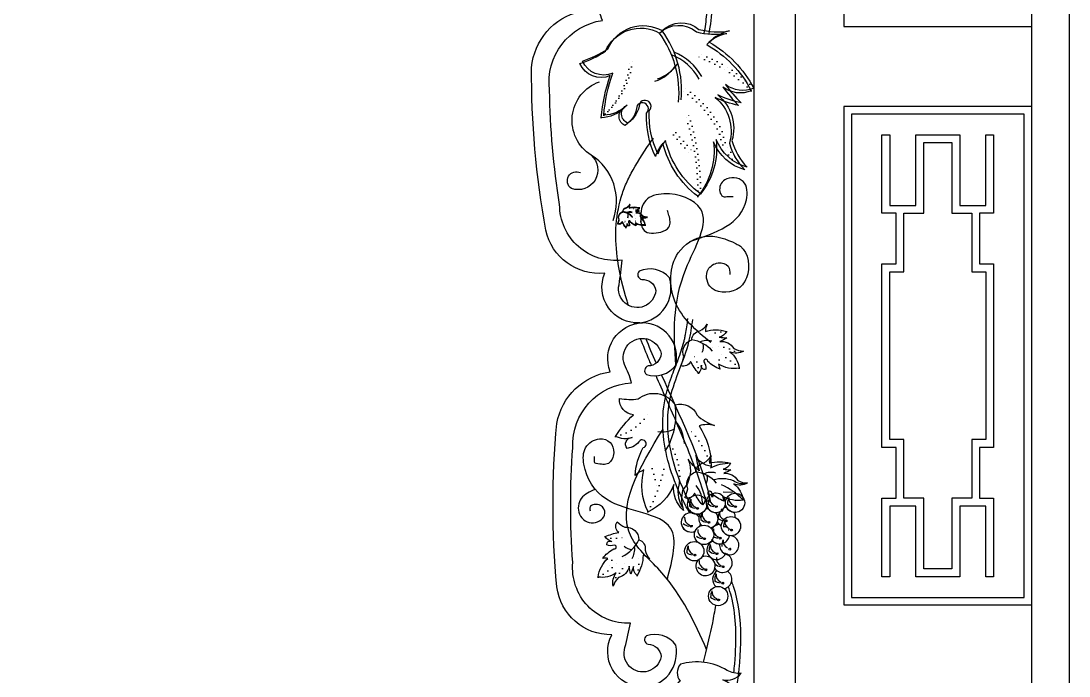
# Model space of a CAD drawing. Extents: x 4107 to 6907, y 781 to 4481.
# Drawn here: x 5507 to 6907, y 1873 to 2748 of the extents above; entities that cross this region are included whole.
import ezdxf

# ---------------------------------------------------------------- set-up
doc = ezdxf.new("R2010")
doc.units = 0
doc.header["$LTSCALE"] = 60
doc.header["$MEASUREMENT"] = 0
doc.linetypes.add('DOT2', pattern=[0.125, 0, -0.125])
for name, color, linetype in [('3', 3, 'CONTINUOUS'), ('4', 4, 'CONTINUOUS'), ('7', 7, 'CONTINUOUS')]:
    doc.layers.add(name, color=color, linetype=linetype)

msp = doc.modelspace()

# ---------------------------------------------------------------- hatches: boundary and pattern name
at = {"layer": '3'}
h = msp.add_hatch(dxfattribs=at)
h.set_pattern_fill('ANGLE', color=256, scale=1.305361, style=0)
h.set_pattern_definition([(180, (7901.678, 1680.747), (4e-15, 9.11795), [6.631235, -2.486713]), (90, (7901.678, 1680.747), (9.11795, -4e-15), [6.631235, -2.486713])])
h.paths.add_polyline_path([(6436.7, 2099.4, 1), (6434.2, 2099.4, 1)])
h = msp.add_hatch(dxfattribs=at)
h.set_pattern_fill('ANGLE', color=256, scale=1.305361, style=0)
h.set_pattern_definition([(180, (7927.4235, 1680.747), (4e-15, 9.11795), [6.631235, -2.486713]), (90, (7927.4235, 1680.747), (9.11795, -4e-15), [6.631235, -2.486713])])
h.paths.add_polyline_path([(6462.5, 2099.4, 1), (6460, 2099.4, 1)])
h = msp.add_hatch(dxfattribs=at)
h.set_pattern_fill('ANGLE', color=256, scale=1.305361, style=0)
h.set_pattern_definition([(180, (7876.649, 1678.453), (4e-15, 9.11795), [6.631235, -2.486713]), (90, (7876.649, 1678.453), (9.11795, -4e-15), [6.631235, -2.486713])])
h.paths.add_polyline_path([(6411.7, 2097.1, 1), (6409.2, 2097.1, 1)])
h = msp.add_hatch(dxfattribs=at)
h.set_pattern_fill('ANGLE', color=256, scale=1.305361, style=0)
h.set_pattern_definition([(180, (7868.323, 1654.605), (4e-15, 9.11795), [6.631235, -2.486713]), (90, (7868.323, 1654.605), (9.11795, -4e-15), [6.631235, -2.486713])])
h.paths.add_polyline_path([(6403.4, 2073.2, 1), (6400.9, 2073.2, 1)])
h = msp.add_hatch(dxfattribs=at)
h.set_pattern_fill('ANGLE', color=256, scale=1.305361, style=0)
h.set_pattern_definition([(180, (7891.647, 1659.806), (4e-15, 9.11795), [6.631235, -2.486713]), (90, (7891.647, 1659.806), (9.11795, -4e-15), [6.631235, -2.486713])])
h.paths.add_polyline_path([(6426.7, 2078.4, 1), (6424.2, 2078.4, 1)])
h = msp.add_hatch(dxfattribs=at)
h.set_pattern_fill('ANGLE', color=256, scale=1.305361, style=0)
h.set_pattern_definition([(180, (7914.7, 1661.8), (4e-15, 9.11795), [6.631235, -2.486713]), (90, (7914.7, 1661.8), (9.11795, -4e-15), [6.631235, -2.486713])])
h.paths.add_polyline_path([(6449.8, 2080.4, 1), (6447.3, 2080.4, 1)])
h = msp.add_hatch(dxfattribs=at)
h.set_pattern_fill('ANGLE', color=256, scale=1.305361, style=0)
h.set_pattern_definition([(180, (7906.859, 1638.718), (4e-15, 9.11795), [6.631235, -2.486713]), (90, (7906.859, 1638.718), (9.11795, -4e-15), [6.631235, -2.486713])])
h.paths.add_polyline_path([(6441.9, 2057.3, 1), (6439.4, 2057.3, 1)])
h = msp.add_hatch(dxfattribs=at)
h.set_pattern_fill('ANGLE', color=256, scale=1.305361, style=0)
h.set_pattern_definition([(180, (7921.906, 1649.627), (4e-15, 9.11795), [6.631235, -2.486713]), (90, (7921.906, 1649.627), (9.11795, -4e-15), [6.631235, -2.486713])])
h.paths.add_polyline_path([(6457, 2068.2, 1), (6454.5, 2068.2, 1)])
h = msp.add_hatch(dxfattribs=at)
h.set_pattern_fill('ANGLE', color=256, scale=1.305361, style=0)
h.set_pattern_definition([(180, (7885.938, 1637.9425), (4e-15, 9.11795), [6.631235, -2.486713]), (90, (7885.938, 1637.9425), (9.11795, -4e-15), [6.631235, -2.486713])])
h.paths.add_polyline_path([(6421, 2056.6, 1), (6418.5, 2056.6, 1)])
h = msp.add_hatch(dxfattribs=at)
h.set_pattern_fill('ANGLE', color=256, scale=1.305361, style=0)
h.set_pattern_definition([(180, (7872.881, 1616.143), (4e-15, 9.11795), [6.631235, -2.486713]), (90, (7872.881, 1616.143), (9.11795, -4e-15), [6.631235, -2.486713])])
h.paths.add_polyline_path([(6407.9, 2034.8, 1), (6405.4, 2034.8, 1)])
h = msp.add_hatch(dxfattribs=at)
h.set_pattern_fill('ANGLE', color=256, scale=1.305361, style=0)
h.set_pattern_definition([(180, (7902.588, 1617.941), (4e-15, 9.11795), [6.631235, -2.486713]), (90, (7902.588, 1617.941), (9.11795, -4e-15), [6.631235, -2.486713])])
h.paths.add_polyline_path([(6437.6, 2036.6, 1), (6435.1, 2036.6, 1)])
h = msp.add_hatch(dxfattribs=at)
h.set_pattern_fill('ANGLE', color=256, scale=1.305361, style=0)
h.set_pattern_definition([(180, (7919.6115, 1624.087), (4e-15, 9.11795), [6.631235, -2.486713]), (90, (7919.6115, 1624.087), (9.11795, -4e-15), [6.631235, -2.486713])])
h.paths.add_polyline_path([(6454.7, 2042.7, 1), (6452.2, 2042.7, 1)])
h = msp.add_hatch(dxfattribs=at)
h.set_pattern_fill('ANGLE', color=256, scale=1.305361, style=0)
h.set_pattern_definition([(180, (7887.863, 1596.462), (4e-15, 9.11795), [6.631235, -2.486713]), (90, (7887.863, 1596.462), (9.11795, -4e-15), [6.631235, -2.486713])])
h.paths.add_polyline_path([(6422.9, 2015.1, 1), (6420.4, 2015.1, 1)])
h = msp.add_hatch(dxfattribs=at)
h.set_pattern_fill('ANGLE', color=256, scale=1.305361, style=0)
h.set_pattern_definition([(180, (7910.712, 1600.587), (4e-15, 9.11795), [6.631235, -2.486713]), (90, (7910.712, 1600.587), (9.11795, -4e-15), [6.631235, -2.486713])])
h.paths.add_polyline_path([(6445.8, 2019.2, 1), (6443.3, 2019.2, 1)])
h = msp.add_hatch(dxfattribs=at)
h.set_pattern_fill('ANGLE', color=256, scale=1.305361, style=0)
h.set_pattern_definition([(180, (7910.19, 1578.7295), (4e-15, 9.11795), [6.631235, -2.486713]), (90, (7910.19, 1578.7295), (9.11795, -4e-15), [6.631235, -2.486713])])
h.paths.add_polyline_path([(6445.2, 1997.3, 1), (6442.7, 1997.3, 1)])
h = msp.add_hatch(dxfattribs=at)
h.set_pattern_fill('ANGLE', color=256, scale=1.305361, style=0)
h.set_pattern_definition([(180, (7904.833, 1556.2), (4e-15, 9.11795), [6.631235, -2.486713]), (90, (7904.833, 1556.2), (9.11795, -4e-15), [6.631235, -2.486713])])
h.paths.add_polyline_path([(6439.9, 1974.8, 1), (6437.4, 1974.8, 1)])

# ---------------------------------------------------------------- linework, layer by layer
at = {"layer": '3', "linetype": 'DOT2'}
for p, q in [((6378.1, 2595.8), (6403.3, 2567.4)), ((6381.5, 2599.1), (6406.7, 2570.7)), ((6327.7, 2481), (6333.5, 2480.7)), ((6327.7, 2480.3), (6333.5, 2480)), ((6439.2, 2295.3), (6451.7, 2294.8)), ((6350, 2150.4), (6356.1, 2126.2)), ((6295.9, 2028), (6291.8, 2016.2))]:
    msp.add_line(p, q, dxfattribs=at)
at = {"layer": '3'}
for p, q in [((6444.5, 2119.2), (6457, 2118.6)), ((6432.6, 2101.1), (6432.2, 2099.6)), ((6458.4, 2101.1), (6458, 2099.6)), ((6407.6, 2098.8), (6407.2, 2097.3)), ((6399.3, 2075), (6398.9, 2073.5)), ((6422.6, 2080.2), (6422.2, 2078.7)), ((6445.7, 2082.2), (6445.2, 2080.7)), ((6416.9, 2058.3), (6416.5, 2056.8)), ((6437.8, 2059.1), (6437.4, 2057.6)), ((6452.9, 2070), (6452.5, 2068.5)), ((6403.8, 2036.5), (6403.4, 2035)), ((6433.5, 2038.3), (6433.1, 2036.8)), ((6418.8, 2016.8), (6418.4, 2015.3)), ((6441.7, 2021), (6441.3, 2019.5)), ((6441.1, 1999.1), (6440.7, 1997.6)), ((6435.8, 1976.6), (6435.4, 1975.1))]:
    msp.add_line(p, q, dxfattribs=at)
for points in [[(6333.3, 2344.9, 0.473789), (6372.9, 2404.9, 0.330959), (6332.6, 2413.9, 0.600598), (6335.8, 2402.8, -0.397649), (6354.7, 2387.9, -1.069441), (6305.6, 2395.9, 0.01029), (6309.9, 2428.8, -0.453682), (6226.2, 2502.8, -0.036671), (6212.8, 2655.7, -0.409372), (6283.5, 2748.9, 0.049889), (6272.1, 2772.1, -1.088849), (6319.4, 2791.1, -0.397649), (6303.4, 2773.1, 0.600598), (6302.2, 2761.7, 0.330959), (6340.3, 2777.5, 0.48343), (6290.8, 2829.8, 0.48343)], [(6285.1, 2622.2, -0.062935), (6297.3, 2678.4, -0.413829), (6256.7, 2694.6, 0.069488), (6290.8, 2710.9, -0.446434), (6363, 2735.2, -0.384165), (6412.3, 2736.9, 0.105553), (6453.1, 2734.8, 0.150517), (6426.1, 2719.8, -0.143109), (6485.7, 2658.2, -0.263895), (6447.7, 2663.1, 0.03396), (6468.5, 2638.8, -0.062821), (6437.4, 2649.3, -0.303058), (6456.4, 2588.3, 0.130881), (6476.9, 2552.7, -0.237341), (6435.3, 2590, -0.201616), (6414.3, 2517.2, -0.176966), (6367.6, 2588.4, 0.109857), (6357.5, 2570.3, -0.120189), (6345.8, 2628.2)], [(6281.7, 2618.9, -0.062935), (6293.9, 2675.1, -0.413829), (6253.3, 2691.3, 0.069488), (6287.4, 2707.6, -0.446434), (6359.6, 2731.9, -0.384165), (6408.9, 2733.6, 0.105553), (6449.7, 2731.5, 0.150517), (6422.7, 2716.5, -0.143109), (6482.2, 2654.9, -0.263895), (6444.3, 2659.7, 0.03396), (6465, 2635.4, -0.062821), (6433.9, 2646, -0.303058), (6452.9, 2585, 0.130881), (6473.5, 2549.4, -0.237341), (6431.8, 2586.7, -0.201616), (6410.9, 2513.9, -0.176966), (6364.2, 2585.1, 0.109857), (6354.1, 2567, -0.120189), (6342.3, 2624.9)], [(6342.3, 2624.9, 1.132636), (6329.8, 2635, -0.212415), (6313.9, 2608.5, -0.655701), (6312.9, 2632.5, -0.197167), (6281.7, 2618.9)], [(6345.8, 2628.2, 1.132636), (6333.3, 2638.3, -0.212415), (6317.3, 2611.8, -0.655701), (6316.3, 2635.8, -0.197167), (6285.1, 2622.2)], [(6314.8, 2472.8, -0.062935), (6309.9, 2480.2, -0.413829), (6303.8, 2477.4, 0.069488), (6305.6, 2482.9, -0.446434), (6310.6, 2493.5, -0.384165), (6315.7, 2499.1, 0.105553), (6320.3, 2503.4, 0.150517), (6319.1, 2498.8, -0.143109), (6332.3, 2498.8, -0.263895), (6327.7, 2495.2, 0.03396), (6332.6, 2494.8, -0.062821), (6328.1, 2492.5, -0.303058), (6336.9, 2488.1, 0.130881), (6343, 2486.6, -0.237341), (6334.4, 2486, -0.201616), (6340.2, 2475.9, -0.176966), (6327.4, 2478.3, 0.109857), (6328.3, 2475.3, -0.120189), (6320.6, 2480.2)], [(6314.8, 2472.1, -0.062935), (6309.9, 2479.4, -0.413829), (6303.8, 2476.7, 0.069488), (6305.6, 2482.2, -0.446434), (6310.6, 2492.8, -0.384165), (6315.7, 2498.4, 0.105553), (6320.3, 2502.7, 0.150517), (6319.1, 2498.1, -0.143109), (6332.3, 2498.1, -0.263895), (6327.7, 2494.4, 0.03396), (6332.6, 2494.1, -0.062821), (6328.1, 2491.8, -0.303058), (6336.9, 2487.4, 0.130881), (6343, 2485.8, -0.237341), (6334.4, 2485.2, -0.201616), (6340.2, 2475.1, -0.176966), (6327.4, 2477.6, 0.109857), (6328.3, 2474.5, -0.120189), (6320.6, 2479.4)], [(6320.6, 2480.2, 1.132636), (6318.2, 2479.8, -0.212415), (6319.4, 2475.3, -0.655701), (6316.6, 2477.7, -0.197167), (6314.8, 2472.8)], [(6320.6, 2479.4, 1.132636), (6318.2, 2479.1, -0.212415), (6319.4, 2474.5, -0.655701), (6316.6, 2477, -0.197167), (6314.8, 2472.1)], [(6336.7, 1858.2, 0.473789), (6381.3, 1914.4, 0.330959), (6342.1, 1927, 0.600598), (6344.3, 1915.6, -0.397649), (6361.8, 1899.1, -1.069441), (6313.5, 1911.4, 0.01029), (6320.7, 1943.8, -0.453682), (6243.8, 2024.7, -0.036671), (6243.8, 2178.2, -0.409372), (6322.3, 2264.9, 0.049889), (6312.9, 2289.1, -1.088849), (6361.8, 2303.9, -0.397649), (6344.3, 2287.3, 0.600598), (6342.1, 2276, 0.330959), (6381.3, 2288.5, 0.48343), (6336.7, 2344.9, 0.48343)], [(6411.7, 2277.8, -0.062935), (6401.2, 2293.5, -0.413829), (6388.1, 2287.7, 0.069488), (6392.1, 2299.4, -0.446434), (6402.8, 2322.1, -0.384165), (6413.7, 2334.1, 0.105553), (6423.5, 2343.3, 0.150517), (6420.9, 2333.5, -0.143109), (6449, 2333.5, -0.263895), (6439.2, 2325.6, 0.03396), (6449.7, 2325, -0.062821), (6440.1, 2320, -0.303058), (6458.9, 2310.6, 0.130881), (6472, 2307.3, -0.237341), (6453.6, 2306, -0.201616), (6466.1, 2284.4, -0.176966), (6438.6, 2289.6, 0.109857), (6440.5, 2283.1, -0.120189), (6424.2, 2293.5)], [(6424.2, 2293.5, 1.132636), (6418.9, 2292.9, -0.212415), (6421.5, 2283.1, -0.655701), (6415.6, 2288.3, -0.197167), (6411.7, 2277.8)], [(6300.8, 2193.2, -0.062935), (6324.9, 2222.2, -0.413829), (6306.1, 2244, 0.069488), (6331, 2243.2, -0.446434), (6380.5, 2235.4, -0.384165), (6409.8, 2221.5, 0.105553), (6432.9, 2207.8, 0.150517), (6412.6, 2207.3, -0.143109), (6428.6, 2153.3, -0.263895), (6408, 2167.6, 0.03396), (6412.7, 2147.2, -0.062821), (6397.8, 2162.8, -0.303058), (6390.3, 2121.4, 0.130881), (6391.5, 2094.4, -0.237341), (6378.6, 2128.8, -0.201616), (6344.3, 2092.7, -0.176966), (6338.6, 2148.4, 0.109857), (6327.2, 2140.9, -0.120189), (6338, 2178.3)], [(6338, 2178.3, 1.132636), (6333.7, 2187.9, -0.212415), (6316.4, 2177.3, -0.655701), (6323.1, 2191.6, -0.197167), (6300.8, 2193.2)], [(6417, 2101.7, -0.062935), (6406.5, 2117.4, -0.413829), (6393.4, 2111.5, 0.069488), (6397.4, 2123.3, -0.446434), (6408.1, 2145.9, -0.384165), (6419, 2157.9, 0.105553), (6428.8, 2167.1, 0.150517), (6426.2, 2157.3, -0.143109), (6454.3, 2157.3, -0.263895), (6444.5, 2149.4, 0.03396), (6455, 2148.8, -0.062821), (6445.4, 2143.8, -0.303058), (6464.2, 2134.4, 0.130881), (6477.3, 2131.1, -0.237341), (6458.9, 2129.8, -0.201616), (6471.4, 2108.2, -0.176966), (6443.9, 2113.4, 0.109857), (6445.8, 2106.9, -0.120189), (6429.4, 2117.4)], [(6429.4, 2117.4, 1.132636), (6424.2, 2116.7, -0.212415), (6426.8, 2106.9, -0.655701), (6420.9, 2112.1, -0.197167), (6417, 2101.7)], [(6287.1, 2059.4, -0.062935), (6305.1, 2064.9, -0.413829), (6303.2, 2079.1, 0.069488), (6313.4, 2072, -0.446434), (6332, 2055.2, -0.384165), (6340.4, 2041.3, 0.105553), (6346.3, 2029.3, 0.150517), (6337.7, 2034.6, -0.143109), (6329.6, 2007.6, -0.263895), (6324.9, 2019.3, 0.03396), (6321.3, 2009.4, -0.062821), (6319.3, 2020, -0.303058), (6304.8, 2004.8, 0.130881), (6297.9, 1993.2, -0.237341), (6301.9, 2011.1, -0.201616), (6277.7, 2005.4, -0.176966), (6290.6, 2030.3, 0.109857), (6283.8, 2030.3, -0.120189), (6298.5, 2042.9)], [(6298.5, 2042.9, 1.132636), (6299.4, 2048.1, -0.212415), (6289.2, 2048.4, -0.655701), (6296, 2052.6, -0.197167), (6287.1, 2059.4)], [(6478.7, 1833.9, 0.169711), (6444, 1868.2, 0.287598), (6468.9, 1876.9, -0.148695), (6449.8, 1880.7, 0.213872), (6387.5, 1888.9, 0.373398), (6387.4, 1866.5, 0.545181), (6390.7, 1816.3)]]:
    msp.add_lwpolyline(points, format="xyb", dxfattribs=at)
for points in [[(6846.8, 1978.2), (6846.8, 2623.8), (6616, 2623.8), (6616, 1978.2)], [(6431.4, 2114.8), (6429.2, 2114.8), (6429.2, 2112.9), (6431.4, 2112.9)], [(6444.4, 2095.8), (6442.2, 2095.8), (6442.2, 2093.9), (6444.4, 2093.9)]]:
    msp.add_lwpolyline(points, close=True, dxfattribs=at)
for points in [[(6805.9, 2596.2), (6805.9, 2491.4), (6787.2, 2491.4), (6787.2, 2423.7), (6805.9, 2423.7), (6805.9, 2178.4), (6787.2, 2178.4), (6787.2, 2110.7), (6805.9, 2110.7), (6805.9, 2005.9), (6795.5, 2005.9), (6795.5, 2100.2), (6760.6, 2100.2), (6760.6, 2005.9), (6702.2, 2005.9), (6702.2, 2100.2), (6667.3, 2100.2), (6667.3, 2005.9), (6656.8, 2005.9), (6656.8, 2110.7), (6675.6, 2110.7), (6675.6, 2178.4), (6656.8, 2178.4), (6656.8, 2423.7), (6675.6, 2423.7), (6675.6, 2491.4), (6656.8, 2491.4), (6656.8, 2596.2), (6667.3, 2596.2), (6667.3, 2501.8), (6702.2, 2501.8), (6702.2, 2596.2), (6760.6, 2596.2), (6760.6, 2501.8), (6795.5, 2501.8), (6795.5, 2596.2), (6805.9, 2596.2)], [(6667.3, 2413.2), (6686, 2413.2), (6686, 2491.4), (6712.6, 2491.4), (6712.6, 2585.8), (6750.1, 2585.8), (6750.1, 2491.4), (6776.7, 2491.4), (6776.7, 2413.2), (6795.5, 2413.2), (6795.5, 2188.9), (6776.7, 2188.9), (6776.7, 2110.7), (6750.1, 2110.7), (6750.1, 2016.3), (6712.6, 2016.3), (6712.6, 2110.7), (6686, 2110.7), (6686, 2188.9), (6667.3, 2188.9), (6667.3, 2413.2)]]:
    msp.add_lwpolyline(points, dxfattribs=at)
for centre, radius in [((6409.9, 2102.2), 12.9), ((6460.6, 2104.5), 12.9), ((6435.5, 2099.4), 1.25), ((6461.2, 2099.4), 1.25), ((6410.5, 2097.1), 1.25), ((6455.1, 2073.4), 12.9), ((6402.1, 2073.2), 1.25), ((6419.1, 2061.7), 12.9), ((6425.5, 2078.4), 1.25), ((6448.5, 2080.4), 1.25), ((6440.7, 2057.3), 1.25), ((6455.7, 2068.2), 1.25), ((6406.1, 2039.9), 12.9), ((6419.7, 2056.6), 1.25), ((6406.7, 2034.8), 1.25), ((6436.4, 2036.6), 1.25), ((6453.4, 2042.7), 1.25), ((6421.7, 2015.1), 1.25), ((6444.5, 2019.2), 1.25), ((6438, 1980), 12.9), ((6444, 1997.3), 1.25), ((6438.6, 1974.8), 1.25)]:
    msp.add_circle(centre, radius, dxfattribs=at)
for centre, radius, start, end in [((6250.1, 2651.7), 135.6, 354.8072, 36.2216), ((6253.6, 2655), 135.6, 354.8072, 36.2216), ((6349.1, 2635.6), 72.4, 28.7858, 68.4287), ((6352.5, 2638.9), 72.4, 28.7858, 68.4287), ((6336.9, 2717.9), 53.1, 288.3002, 325.8075), ((6340.3, 2721.2), 53.1, 288.3002, 325.8075), ((6307.8, 2472.8), 20.9, 40.7804, 82.1947), ((6307.8, 2472.1), 20.9, 40.7804, 82.1947), ((6320.2, 2482), 11.1, 74.759, 114.4018), ((6320.2, 2481.3), 11.1, 74.759, 114.4018), ((6309.8, 2489.5), 8.17, 334.2733, 11.7806), ((6309.8, 2488.8), 8.17, 334.2733, 11.7806), ((6396.8, 2277.9), 44.6, 40.7804, 82.1947), ((6423.2, 2297.6), 23.8, 74.759, 114.4018), ((6401, 2313.5), 17.5, 334.2733, 11.7806), ((6292.3, 2221.9), 89.2, 327.3258, 8.7402), ((6345.2, 2182.5), 47.6, 1.3044, 40.9473), ((6363, 2234.1), 34.9, 260.8188, 298.326), ((6454.9, 2096.2), 61.1, 90.4918, 117.0134), ((6402, 2101.7), 44.6, 40.7804, 82.1947), ((6428.5, 2121.4), 23.8, 74.759, 114.4018), ((6424.1, 2119.4), 39.8, 160.8805, 210.2043), ((6406.2, 2137.3), 17.5, 334.2733, 11.7806), ((6443.3, 2092.6), 44.1, 70.0895, 105.4391), ((6396.7, 2033.7), 105.5, 44.9581, 64.2268), ((6469.9, 2150.3), 19.9, 234.335, 283.6588), ((6380.3, 2103.9), 36.8, 356.586, 40.1548), ((6434.9, 2104.5), 12.9, 317.5831, 304.7242), ((6419.9, 2101.1), 20.2, 155.8605, 181.1525), ((6408, 2108.9), 11.6, 224.9343, 266.2225), ((6411.4, 2108.1), 10, 172.4813, 247.5334), ((6445, 2103.4), 20.2, 155.8605, 181.1525), ((6433, 2111.2), 11.6, 224.9343, 266.2225), ((6436.5, 2110.4), 10, 172.4813, 247.5334), ((6470.7, 2103.4), 20.2, 155.8605, 181.1525), ((6458.7, 2111.2), 11.6, 224.9343, 266.2225), ((6462.2, 2110.4), 10, 172.4813, 247.5334), ((6401.5, 2078.4), 12.9, 34.4143, 296.945), ((6409.9, 2102.2), 12.9, 216.5098, 317.8758), ((6424.9, 2083.6), 12.9, 150.4555, 226.7318), ((6434.9, 2082.5), 20.2, 155.8605, 181.1525), ((6426.4, 2089.4), 10, 172.4813, 247.5334), ((6424.9, 2083.6), 12.9, 90, 107.1674), ((6434.9, 2104.5), 12.9, 218.8115, 277.7522), ((6424.9, 2083.6), 12.9, 283.9967, 38.8115), ((6447.9, 2085.6), 12.9, 151.2467, 158.9356), ((6458, 2084.5), 20.2, 155.8605, 181.1525), ((6449.5, 2091.4), 10, 172.4813, 247.5334), ((6447.9, 2085.6), 12.9, 83.6826, 97.7522), ((6460.6, 2104.5), 12.9, 208.553, 263.6826), ((6447.9, 2085.6), 12.9, 357.2943, 28.553), ((6401.5, 2078.4), 12.9, 208.553, 263.6826), ((6399.6, 2085.1), 11.6, 224.9343, 266.2225), ((6403.1, 2084.2), 10, 172.4813, 247.5334), ((6401.5, 2078.4), 12.9, 336.2383, 350.7301), ((6423, 2090.3), 11.6, 224.9343, 266.2225), ((6440.1, 2062.5), 12.9, 90, 146.5308), ((6447.9, 2085.6), 12.9, 210.9491, 243.9539), ((6447.9, 2085.6), 12.9, 210.9491, 243.9539), ((6446, 2092.3), 11.6, 224.9343, 266.2225), ((6465.2, 2072.3), 20.2, 155.8605, 181.1525), ((6447.9, 2085.6), 12.9, 256.9448, 275.1476), ((6456.7, 2079.3), 10, 172.4813, 247.5334), ((6440.1, 2062.5), 12.9, 47.0554, 52.4768), ((6417.3, 2068.4), 11.6, 224.9343, 266.2225), ((6420.7, 2067.6), 10, 172.4813, 247.5334), ((6440.1, 2062.5), 12.9, 217.7129, 352.1531), ((6450.2, 2061.4), 20.2, 155.8605, 163.2976), ((6441.6, 2068.4), 10, 172.4813, 247.5334), ((6438.2, 2069.2), 11.6, 236.8647, 266.2225), ((6452.8, 2047.9), 12.9, 172.1499, 90), ((6455.1, 2073.4), 12.9, 208.553, 263.6826), ((6453.2, 2080.1), 11.6, 260.9306, 266.2225), ((6291.4, 2073.7), 44.6, 294.0635, 335.4779), ((6324.3, 2059.4), 17.5, 227.5565, 265.0637), ((6302.7, 2042.7), 23.8, 328.0421, 7.685), ((6416.2, 2038.8), 20.2, 155.8605, 181.1525), ((6407.7, 2045.8), 10, 172.4813, 247.5334), ((6435.8, 2041.7), 12.9, 112.9099, 336.9888), ((6445.9, 2040.6), 20.2, 155.8605, 181.1525), ((6437.4, 2047.6), 10, 172.4813, 247.5334), ((6440.1, 2062.5), 12.9, 209.6799, 270), ((6462.9, 2046.8), 20.2, 155.8605, 181.1525), ((6454.4, 2053.7), 10, 172.4813, 247.5334), ((6435.8, 2041.7), 12.9, 43.8566, 45.8565), ((6404.2, 2046.6), 11.6, 224.9343, 266.2225), ((6421.1, 2020.2), 12.9, 143.3862, 111.173), ((6433.9, 2048.4), 11.6, 224.9343, 266.2225), ((6443.9, 2024.4), 12.9, 215.8339, 81.8296), ((6445.5, 2030.2), 10, 172.4813, 247.5334), ((6419.2, 2026.9), 11.6, 224.9343, 266.2225), ((6422.6, 2026.1), 10, 172.4813, 247.5334), ((6443.9, 2024.4), 12.9, 156.9888, 164.6354), ((6442, 2031.1), 11.6, 224.9343, 266.2225), ((6443.4, 2002.5), 12.9, 120.5037, 230.7128), ((6453.5, 2001.4), 20.2, 155.8605, 181.1525), ((6445, 2008.4), 10, 172.4813, 247.5334), ((6443.4, 2002.5), 12.9, 282.5349, 56.7606), ((6441.5, 2009.2), 11.6, 224.9343, 266.2225), ((6448.1, 1978.9), 20.2, 155.8605, 181.1525), ((6436.1, 1986.7), 11.6, 224.9343, 266.2225), ((6439.6, 1985.8), 10, 172.4813, 247.5334)]:
    msp.add_arc(centre, radius, start, end, dxfattribs=at)
at = {"layer": '3', "linetype": 'DOT2'}
for centre, radius, start, end in [((6353.2, 2527.9), 185.8, 44.5186, 71.0403), ((6208.8, 2703.9), 111.9, 310.6129, 354.1817), ((6212.3, 2707.2), 111.9, 310.6129, 354.1817), ((6349.8, 2524.6), 185.8, 44.5186, 71.0403), ((6320.9, 2545.5), 134.2, 24.1163, 59.4659), ((6317.4, 2542.2), 134.2, 24.1163, 59.4659), ((6090.2, 2519.5), 320.8, 358.985, 18.2536), ((6093.6, 2522.9), 320.8, 358.985, 18.2536), ((6499.9, 2605.9), 60.5, 188.3619, 237.6857), ((6503.3, 2609.2), 60.5, 188.3619, 237.6857), ((6332.5, 2470.3), 28.6, 90.4918, 117.0134), ((6332.5, 2469.5), 28.6, 90.4918, 117.0134), ((6297.6, 2473.8), 17.2, 356.586, 40.1548), ((6297.6, 2473.1), 17.2, 356.586, 40.1548), ((6327.1, 2468.6), 20.7, 70.0895, 105.4391), ((6327.1, 2467.8), 20.7, 70.0895, 105.4391), ((6305.3, 2441), 49.4, 44.9581, 64.2268), ((6305.3, 2440.3), 49.4, 44.9581, 64.2268), ((6339.6, 2495.5), 9.31, 234.335, 283.6588), ((6339.6, 2494.8), 9.31, 234.335, 283.6588), ((6449.6, 2272.4), 61.1, 90.4918, 117.0134), ((6438, 2268.8), 44.1, 70.0895, 105.4391), ((6464.7, 2326.4), 19.9, 234.335, 283.6588), ((6375, 2280), 36.8, 356.586, 40.1548), ((6391.5, 2209.9), 105.5, 44.9581, 64.2268), ((6284, 2264.8), 73.6, 283.1315, 326.7002), ((6311.9, 2117.5), 122.1, 17.0372, 43.5589), ((6298.3, 2137.6), 88.3, 356.6349, 31.9845), ((6158.9, 2193.3), 210.9, 331.5036, 350.7722), ((6299.7, 2093.9), 36.8, 249.8692, 293.4379), ((6270.8, 2036.8), 44.1, 323.3726, 358.7222), ((6271, 2024.7), 61.1, 343.7749, 10.2966), ((6227.8, 2098.3), 105.5, 298.2413, 317.5099), ((6318.4, 1994.7), 19.9, 127.6182, 176.942)]:
    msp.add_arc(centre, radius, start, end, dxfattribs=at)
at = {"layer": '3'}
for points, knots in [([(6419.3, 2731.4), (6420.9, 2739.7), (6422, 2748.2), (6424.1, 2771.4), (6424, 2786.3), (6422.2, 2802.5), (6421.9, 2804.3), (6421.7, 2806.2)], [1283.658675, 1283.658675, 1283.658675, 1283.658675, 1300.618128, 1300.618128, 1330.464558, 1330.464558, 1334.453523, 1334.453523, 1334.453523, 1334.453523]), ([(6318.3, 2367.7), (6317.6, 2369.9), (6316.9, 2372.1), (6310.7, 2392.4), (6306.4, 2410.1), (6301.7, 2442.3), (6300.8, 2456.8), (6302.1, 2485.3), (6304.4, 2499.2), (6309.4, 2516), (6310.5, 2519.1), (6312.8, 2525.3), (6314, 2528.3), (6318, 2537.4), (6321.1, 2543.4), (6331.7, 2562.6), (6340.5, 2575.7), (6350.2, 2589.9), (6350.8, 2590.8), (6351.4, 2591.7)], [976.809536, 976.809536, 976.809536, 976.809536, 982.078483, 982.078483, 1025.202954, 1025.202954, 1061.443315, 1061.443315, 1097.683676, 1097.683676, 1105.982718, 1105.982718, 1114.28176, 1114.28176, 1130.879844, 1130.879844, 1168.348261, 1168.348261, 1170.864866, 1170.864866, 1170.864866, 1170.864866]), ([(6349, 2288.1), (6348, 2290.2), (6347.1, 2292.4), (6342, 2304.5), (6337.9, 2314.4), (6334, 2324.2)], [914.596943, 914.596943, 914.596943, 914.596943, 919.631968, 919.631968, 942.550668, 942.550668, 942.550668, 942.550668]), ([(6424.9, 2096.4), (6421.9, 2107.5), (6418.5, 2118.6), (6405.4, 2157.4), (6394, 2185.1), (6373.1, 2233.3), (6363.9, 2253.9), (6355, 2274.3)], [769.567093, 769.567093, 769.567093, 769.567093, 794.738939, 794.738939, 857.185454, 857.185454, 904.003608, 904.003608, 904.003608, 904.003608]), ([(6418.3, 1891.6), (6418.9, 1894), (6419.5, 1896.3), (6423.8, 1913.9), (6427.6, 1929), (6432.2, 1952), (6433.6, 1959.7), (6434.8, 1967.5)], [611.618827, 611.618827, 611.618827, 611.618827, 617.162403, 617.162403, 652.456577, 652.456577, 670.605643, 670.605643, 670.605643, 670.605643])]:
    msp.add_open_spline(points, degree=3, knots=knots, dxfattribs=at)
for points in [[(6425.8, 2730.6), (6430.3, 2754.6), (6431.5, 2779.6), (6428.7, 2803.1)], [(6326.5, 2343.9), (6326.4, 2344.1), (6326.4, 2344.2), (6326.3, 2344.3)], [(6333.3, 2344.6), (6333.3, 2344.7), (6333.3, 2344.8), (6333.3, 2344.8)], [(6355.3, 2291.3), (6350.5, 2302.2), (6345.8, 2313.2), (6341.4, 2324)], [(6426.5, 2114.3), (6413.7, 2165.4), (6387.1, 2220.3), (6362.4, 2275.4)], [(6415.9, 2081), (6415.1, 2084), (6414.3, 2087), (6413.6, 2089.9)], [(6448.8, 2098.4), (6448.8, 2098.8), (6448.8, 2099.1), (6448.8, 2099.5)], [(6436.8, 2075), (6436.6, 2075.8), (6436.4, 2076.7), (6436.2, 2077.6)], [(6448.6, 2079.2), (6448.6, 2080), (6448.6, 2080.8), (6448.6, 2081.7)], [(6448.8, 2071.9), (6448.8, 2072.2), (6448.8, 2072.5), (6448.8, 2072.7)]]:
    msp.add_open_spline(points, degree=3, dxfattribs=at)
at = {"layer": '4'}
msp.add_lwpolyline([(5506.7, 4480.5), (6906.7, 4480.5), (6906.7, 780.5), (6483.5, 780.5)], dxfattribs=at)
at = {"layer": '4', "linetype": 'BYBLOCK'}
for points in [[(6333.3, 2344.8, -0.555852), (6286.6, 2411.2, -0.381317), (6207.8, 2468.8, -0.046784), (6188.8, 2685.9, -0.323479), (6253.8, 2761, -0.520055), (6290.8, 2829.8)], [(6336.7, 1858.1, -0.555852), (6296, 1928.2, -0.381317), (6222.5, 1992.5, -0.046784), (6222.5, 2210.5, -0.323479), (6293.8, 2279.6, -0.520055), (6336.7, 2344.9)]]:
    msp.add_lwpolyline(points, format="xyb", dxfattribs=at)
at = {"layer": '7'}
msp.add_line((6856.8, 780.5), (6856.8, 4480.5), dxfattribs=at)
for points in [[(6540.7, 3499.4), (6540.7, 1127.1)], [(6485.7, 3444.1), (6485.7, 1127.1)]]:
    msp.add_lwpolyline(points, dxfattribs=at)
for points in [[(6856.8, 2740.6), (6856.8, 3406.2), (6606, 3406.2), (6606, 2740.6)], [(6856.8, 1968.2), (6856.8, 2633.8), (6606, 2633.8), (6606, 1968.2)]]:
    msp.add_lwpolyline(points, close=True, dxfattribs=at)
at = {"layer": '7', "linetype": 'BYBLOCK'}
for points in [[(6297.5, 2481.6, 0.356125), (6268.4, 2568.8, -0.624954), (6279.3, 2667, -0.624954)], [(6268.4, 2568.8, -0.831074), (6242, 2524.4, -0.940123), (6254.1, 2545.5)]]:
    msp.add_lwpolyline(points, format="xyb", dxfattribs=at)
at = {"layer": '7'}
for points in [[(6400.2, 2453.7), (6475.7, 2509.2), (6471.3, 2533.6), (6446.8, 2535.9), (6440.2, 2520.3), (6444.6, 2513.7), (6451.3, 2513.7), (6458, 2513.7)], [(6381.3, 2288.6), (6394.8, 2416.7), (6414.5, 2497.2), (6365.6, 2517.2), (6341.2, 2508.3), (6334.5, 2483.9), (6339, 2468.4), (6361.2, 2466.2), (6372.3, 2472.8), (6372.3, 2488.4), (6370.1, 2495)], [(6428, 2318.7), (6380.2, 2373.8), (6384.6, 2438.2), (6420.2, 2460.4), (6462, 2450.5), (6467.6, 2447.2), (6475.7, 2404.9), (6462.4, 2389.4), (6426.8, 2393.8), (6424.6, 2416), (6438, 2424.9), (6451.3, 2420.4), (6453.5, 2409.3)], [(6422.6, 1908.7), (6362.8, 2011), (6321.8, 2059), (6364.3, 2203.1)], [(6370.1, 2002.4), (6374.5, 2070.6), (6289, 2109.2), (6258.6, 2156), (6260.9, 2178.2), (6279.6, 2189.9), (6293.7, 2185.2), (6298.4, 2171.2), (6291.4, 2157.2), (6275, 2157.2), (6272.6, 2158.3), (6272.6, 2159.5), (6272.6, 2166.5)], [(6273.9, 2122.4), (6255.1, 2110.4), (6252.7, 2089.4), (6271.5, 2077.7), (6286.7, 2090.5), (6280.8, 2101.1), (6266.8, 2098.7), (6266.8, 2094)]]:
    msp.add_spline(points, degree=3, dxfattribs=at)
at = {"layer": '7', "color": 3}
for points, knots in [([(6399.7, 2091.1), (6395.8, 2098.3), (6392, 2105.7), (6382.1, 2126.8), (6376.6, 2141), (6368.3, 2170), (6365.5, 2184.7), (6363.4, 2214.3), (6364.2, 2229), (6367.6, 2245.9), (6368.1, 2248.4), (6369.4, 2253.3), (6370.1, 2255.7), (6372.3, 2262.9), (6373.9, 2267.6), (6378.5, 2280.3), (6381.7, 2288.1), (6387.4, 2303.7), (6390.1, 2311.4), (6392.5, 2320.8), (6392.9, 2322.4), (6393.7, 2325.8), (6394, 2327.6), (6395, 2332.7), (6395.5, 2336.2), (6396.6, 2343.3), (6397, 2346.9), (6397.5, 2350.5)], [763.84768, 763.84768, 763.84768, 763.84768, 781.845852, 781.845852, 814.430281, 814.430281, 847.014709, 847.014709, 879.599137, 879.599137, 885.221251, 885.221251, 890.843364, 890.843364, 902.087591, 902.087591, 921.266371, 921.266371, 940.44515, 940.44515, 944.615929, 944.615929, 948.786707, 948.786707, 957.128265, 957.128265, 965.463331, 965.463331, 965.463331, 965.463331]), ([(6403.2, 2098.3), (6400, 2104.3), (6376.6, 2150.7), (6358.4, 2231.2), (6397.9, 2303.7), (6402.7, 2339.6), (6404, 2349.6)], [767.278142, 767.278142, 767.278142, 767.278142, 782.376666, 882.296278, 942.358634, 965.463331, 965.463331, 965.463331, 965.463331]), ([(6458.8, 1877.4), (6459.3, 1881.5), (6459.7, 1885.5), (6461.5, 1906), (6462.2, 1922.1), (6460.9, 1950.7), (6459.3, 1963.4), (6455.4, 1980.4), (6454.2, 1985), (6452.4, 1990.6), (6452, 1991.6), (6451.7, 1992.7)], [582.202961, 582.202961, 582.202961, 582.202961, 591.631503, 591.631503, 630.143478, 630.143478, 662.271927, 662.271927, 674.442983, 674.442983, 677.139926, 677.139926, 677.139926, 677.139926]), ([(6462.7, 1855.5), (6469.2, 1903.6), (6472.8, 1952.6), (6456.9, 1997.5), (6456, 1999.9)], [566.051839, 566.051839, 566.051839, 566.051839, 675.325, 681.563415, 681.563415, 681.563415, 681.563415])]:
    msp.add_open_spline(points, degree=3, knots=knots, dxfattribs=at)

doc.saveas('drawing.dxf')
